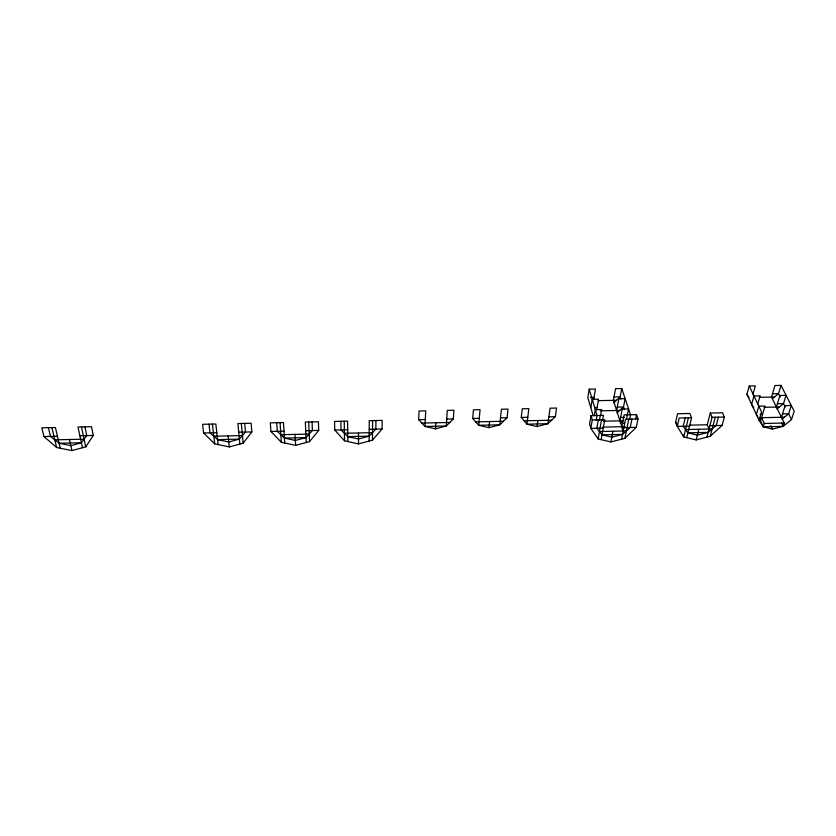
<?xml version="1.0" encoding="UTF-8"?>
<svg xmlns="http://www.w3.org/2000/svg" width="836" height="836" viewBox="0 0 836 836"><rect width="100%" height="100%" fill="white"/><g stroke="black" fill="none" stroke-linecap="round" stroke-linejoin="round"><path stroke-width="1.25" d="M369.167 441.053L369.24 420.675L382.198 420.393L382.083 428.983L372.459 440.175L358.529 443.885L344.536 440.823L334.755 430.049L334.557 421.438L347.588 421.156L347.849 441.544M372.459 440.175L372.584 420.612M375.918 420.539L375.845 429.129L369.188 436.141L358.508 438.994L347.786 436.632L341.036 429.903L340.889 421.302M418.7 419.662L419.055 410.978L425.723 410.842L425.012 426.454L435.514 428.847L446.299 425.984L453.331 418.909L453.906 410.246L447.27 410.382L446.299 425.984L425.012 426.454L418.7 419.662L425.325 419.515M435.514 428.847L435.849 422.755M472.716 418.481L473.416 409.828L480.042 409.692L478.683 425.263L489.008 427.645L499.813 424.792L507.065 417.739L507.995 409.097L501.401 409.243L499.813 424.792L478.683 425.263L472.716 418.481L479.289 418.345M489.008 427.645L489.582 421.574M521.246 417.425L522.27 408.794L528.843 408.658L526.931 424.186L537.078 426.559L547.904 423.716L555.355 416.683L556.598 408.072L550.057 408.208L547.904 423.716L526.931 424.186L521.246 417.425L527.777 417.289M537.078 426.559L537.872 420.508M593.623 399.639L595.431 389.064L589.202 389.189L587.812 397.528L593.184 415.753M590.801 407.686L592.222 399.305L598.524 399.18L596.674 409.786M602.599 420.184L603.467 415.367L591.021 415.638L589.579 424.061L590.822 428.387L598.127 438.931L610.917 441.941L624.931 438.304L636.259 427.353L637.993 418.94L636.53 414.656L624.147 414.917L621.848 426.694M591.021 415.638L592.275 419.954L590.822 428.387L603.247 428.105M594.271 415.659L595.316 409.661L601.68 409.525L600.614 415.523M596.214 420.32L597.061 415.513L589.202 389.189M598.346 419.818L596.852 428.241L602.024 434.835L611.816 437.155L622.569 434.365L630.26 427.489L631.953 419.076M599.412 420.247L600.258 415.44M598.127 438.931L601.565 419.745M601.157 439.652L604.783 419.672L592.275 419.954M616.634 410.476L618.849 398.762L625.129 398.636L623.51 406.996L624.262 409.295M610.917 441.941L612.945 431.24M623.228 431.01L613.384 400.339L615.547 388.667L621.754 388.541L620.166 396.87L620.908 399.117M619.967 420.842L622.235 409.086L628.578 408.95L626.383 419.651M621.618 439.161L625.547 419.212L637.993 418.94M624.931 438.304L628.756 419.149M629.56 419.578L630.522 414.781L621.754 388.541M635.548 419.453L636.53 414.656M709.012 429.035L707.256 424.761L710.297 413.047L722.523 412.775L724.363 417.039L722.095 425.399L710.203 436.298L696.148 439.914L683.743 436.925L677.254 426.423L675.624 422.138L677.599 413.757L689.878 413.486L691.581 417.76L686.68 437.636M685.227 417.895L683.2 426.287L687.861 432.849L697.36 435.148L708.134 432.379L716.18 425.534L718.406 417.164M688.404 417.833L683.743 436.925L682.918 434.772M696.148 439.914L698.854 429.265M706.88 437.155L712.084 417.3L710.297 413.047M710.203 436.298L715.25 417.237M759.485 418.742L763.258 426.799L783.217 426.339L784.272 423.016L771.471 397.069L774.962 385.511L781.023 385.396L794.2 411.218L791.514 419.536L783.217 426.339L772.464 429.098L763.258 426.799L759.067 420.268L746.903 394.289L749.244 386.023L755.326 385.898L752.954 394.164M757.698 404.154L760.123 395.856L753.978 395.982L751.585 404.279L753.675 407.54M759.067 420.268L761.554 411.929L749.244 386.023M763.258 426.799L764.271 423.465L761.544 417.697M781.023 385.396L778.494 393.641L772.474 398.688M776.393 407.059L779.967 395.449L786.091 395.323L783.499 403.61L776.999 409.013M781.43 417.258L785.088 405.617L791.274 405.481L788.62 413.789L782.036 419.223M60.255 448.242L55.395 427.52L41.8 427.813L43.942 436.559L56.618 447.5L71.969 450.604L85.742 446.832L93.318 435.462L91.511 426.726L77.988 427.018L82.482 447.72M48.404 427.666L50.494 436.413L59.084 443.247L70.851 445.64L81.406 442.746L86.798 435.598L84.948 426.872M218.144 444.564L215.834 424.019L202.552 424.312L203.618 432.985L214.685 443.832L229.283 446.915L243.14 443.174L251.855 431.909L251.124 423.256L237.905 423.538L239.869 444.062M284.71 443.017L283.467 422.546L270.31 422.838L270.927 431.48L281.335 442.286L295.62 445.358L309.519 441.627L318.704 430.404L318.401 421.783L305.318 422.075L306.227 442.516M209 424.165L210.014 432.839L217.59 439.621L228.771 441.993L239.399 439.119L245.491 432.045L244.708 423.392M276.695 422.692L277.27 431.334L284.418 438.085L295.359 440.457L306.007 437.594L312.403 430.55L312.058 421.929M613.687 402.816L620.166 396.87L614 396.995M616.947 412.963L623.51 406.996L617.271 407.122M620.27 423.329L623.113 420.769L603.414 421.208M622.141 429.192L624.053 427.478M59.084 443.247L81.406 442.746M217.59 439.621L239.399 439.119M284.418 438.085L306.007 437.594M347.786 436.632L369.188 436.141M599.454 431.554L626.404 430.937M685.541 429.579L712.147 428.962M602.024 434.835L622.569 434.365M687.861 432.849L708.134 432.379M594.563 407.602L597.061 407.55M777.417 403.736L783.499 403.61L785.213 406.996M600.258 410.831L619.748 410.413M764.104 407.32L779.434 406.986M446.727 419.055L453.331 418.909M500.524 417.875L507.065 417.739M548.855 416.83L555.355 416.683M620.615 417.477L624.398 417.394M760.07 414.416L762.537 414.363M782.475 413.925L788.62 413.789L791.514 419.536M421.866 423.068L449.81 422.452M475.705 421.877L503.429 421.271M524.099 420.811L551.624 420.205M691.581 417.76L679.24 418.031L677.254 426.423L689.512 426.141M712.084 417.3L724.363 417.039M759.496 417.739L784.492 417.185M622.506 423.329L624.617 423.277M43.942 436.559L57.444 436.256M79.88 435.755L93.318 435.462M203.618 432.985L216.806 432.693M238.73 432.202L251.855 431.909M270.927 431.48L283.989 431.188M305.704 430.697L318.704 430.404M334.755 430.049L347.703 429.756M369.209 429.276L382.083 428.983M602.631 427.133L625.004 426.621M689.543 425.158L707.256 424.761M764.271 423.465L784.272 423.016M54.81 439.84L84.091 439.182M213.817 436.235L242.44 435.587M280.854 434.72L309.195 434.083M344.422 433.278L372.501 432.64M623.896 427.635L636.259 427.353M709.889 425.681L722.095 425.399M590.289 397.476L594.009 397.403M772.474 393.766L778.494 393.641L780.166 396.964M598.43 400.643L616.456 400.277M759.307 397.33L774.47 397.016M757.761 416.673L756.371 414.499L758.816 406.171L765.034 406.045L760.551 421.02L759.161 418.846M746.903 394.289L748.983 397.539M675.624 422.138L677.568 425.284M781.524 422.88L783.217 426.339M770.802 425.628L772.464 429.098M51.895 427.593L56.618 447.5M69.461 439.517L71.969 450.604M81.468 426.945L85.742 446.832M212.417 424.092L214.685 443.832M228.144 435.911L229.283 446.915M241.311 423.465L243.14 443.174M280.081 422.619L281.335 442.286M295.035 434.396L295.62 445.358M308.693 422.002L309.519 441.627M344.244 421.229L344.536 440.823M358.477 432.964L358.529 443.885"/></g></svg>
